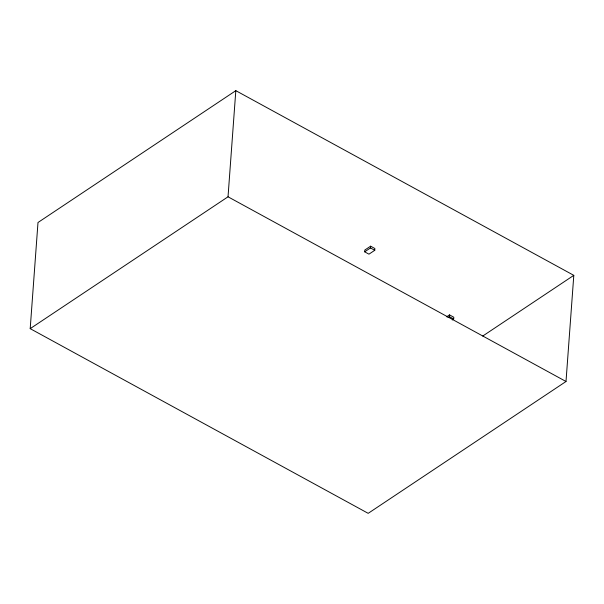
<?xml version="1.0" encoding="UTF-8"?>
<svg xmlns="http://www.w3.org/2000/svg" width="604" height="604" viewBox="0 0 604 604"><rect width="100%" height="100%" fill="white"/><g stroke="black" fill="none" stroke-linecap="round" stroke-linejoin="round"><path stroke-width="0.91" d="M30.2 328.651L37.992 222.506L235.817 90.66L573.8 275.349L566.008 381.494L368.183 513.34L30.2 328.651L228.025 196.798L235.817 90.66M364.665 251.823L364.801 250.048L370.607 246.183L374.895 248.523L374.767 250.298L368.961 254.163L364.665 251.823L370.478 247.95L370.607 246.183M447.941 317.628L449.391 316.655L449.519 314.888L453.815 317.236L453.679 319.003L452.23 319.969M446.62 316.821L449.519 314.888M482.739 336.043L573.8 275.349M370.478 247.95L374.767 250.298M449.391 316.655L453.679 319.003M228.025 196.798L566.008 381.494"/></g></svg>
